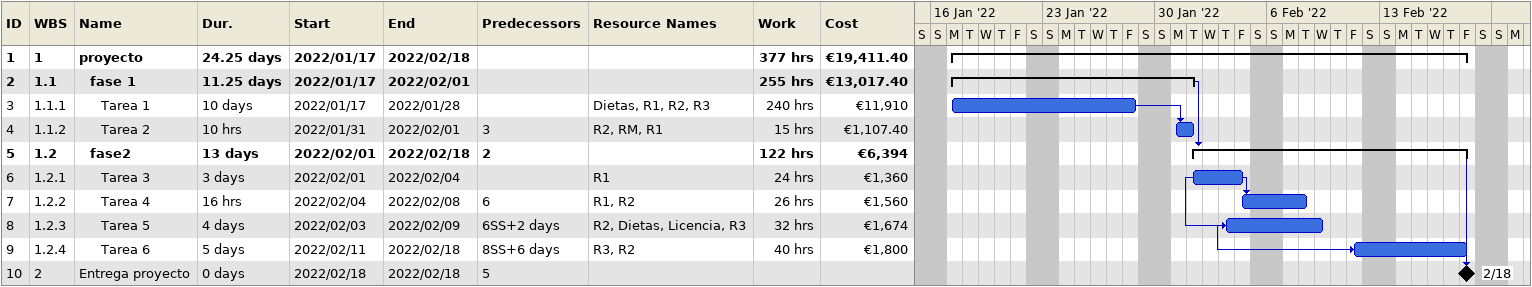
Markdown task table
| ID | WBS | Task | Duration | Start | Finish | Predecessors | Resources | Work (h) | Cost (€) |
|---|---|---|---|---|---|---|---|---|---|
| 1 | 1 | **proyecto** | 24.25d | 2022-01-17 | 2022-02-18 |  |  | 377 | 19411.40 |
| 2 | 1.1 | **fase 1** | 11.25d | 2022-01-17 | 2022-02-01 |  |  | 255 | 13017.40 |
| 3 | 1.1.1 | Tarea 1 | 10d | 2022-01-17 | 2022-01-28 |  | Dietas, R1, R2, R3 | 240 | 11910 |
| 4 | 1.1.2 | Tarea 2 | 10h | 2022-01-31 | 2022-02-01 | 3 | R2, RM, R1 | 15 | 1107.40 |
| 5 | 1.2 | **fase2** | 13d | 2022-02-01 | 2022-02-18 | 2 |  | 122 | 6394 |
| 6 | 1.2.1 | Tarea 3 | 3d | 2022-02-01 | 2022-02-04 |  | R1 | 24 | 1360 |
| 7 | 1.2.2 | Tarea 4 | 16h | 2022-02-04 | 2022-02-08 | 6 | R1, R2 | 26 | 1560 |
| 8 | 1.2.3 | Tarea 5 | 4d | 2022-02-03 | 2022-02-09 | 6SS+2d | R2, Dietas, Licencia, R3 | 32 | 1674 |
| 9 | 1.2.4 | Tarea 6 | 5d | 2022-02-11 | 2022-02-18 | 8SS+6d | R3, R2 | 40 | 1800 |
| 10 | 2 | Entrega proyecto | 0d | 2022-02-18 | 2022-02-18 | 5 |  |  |  |
